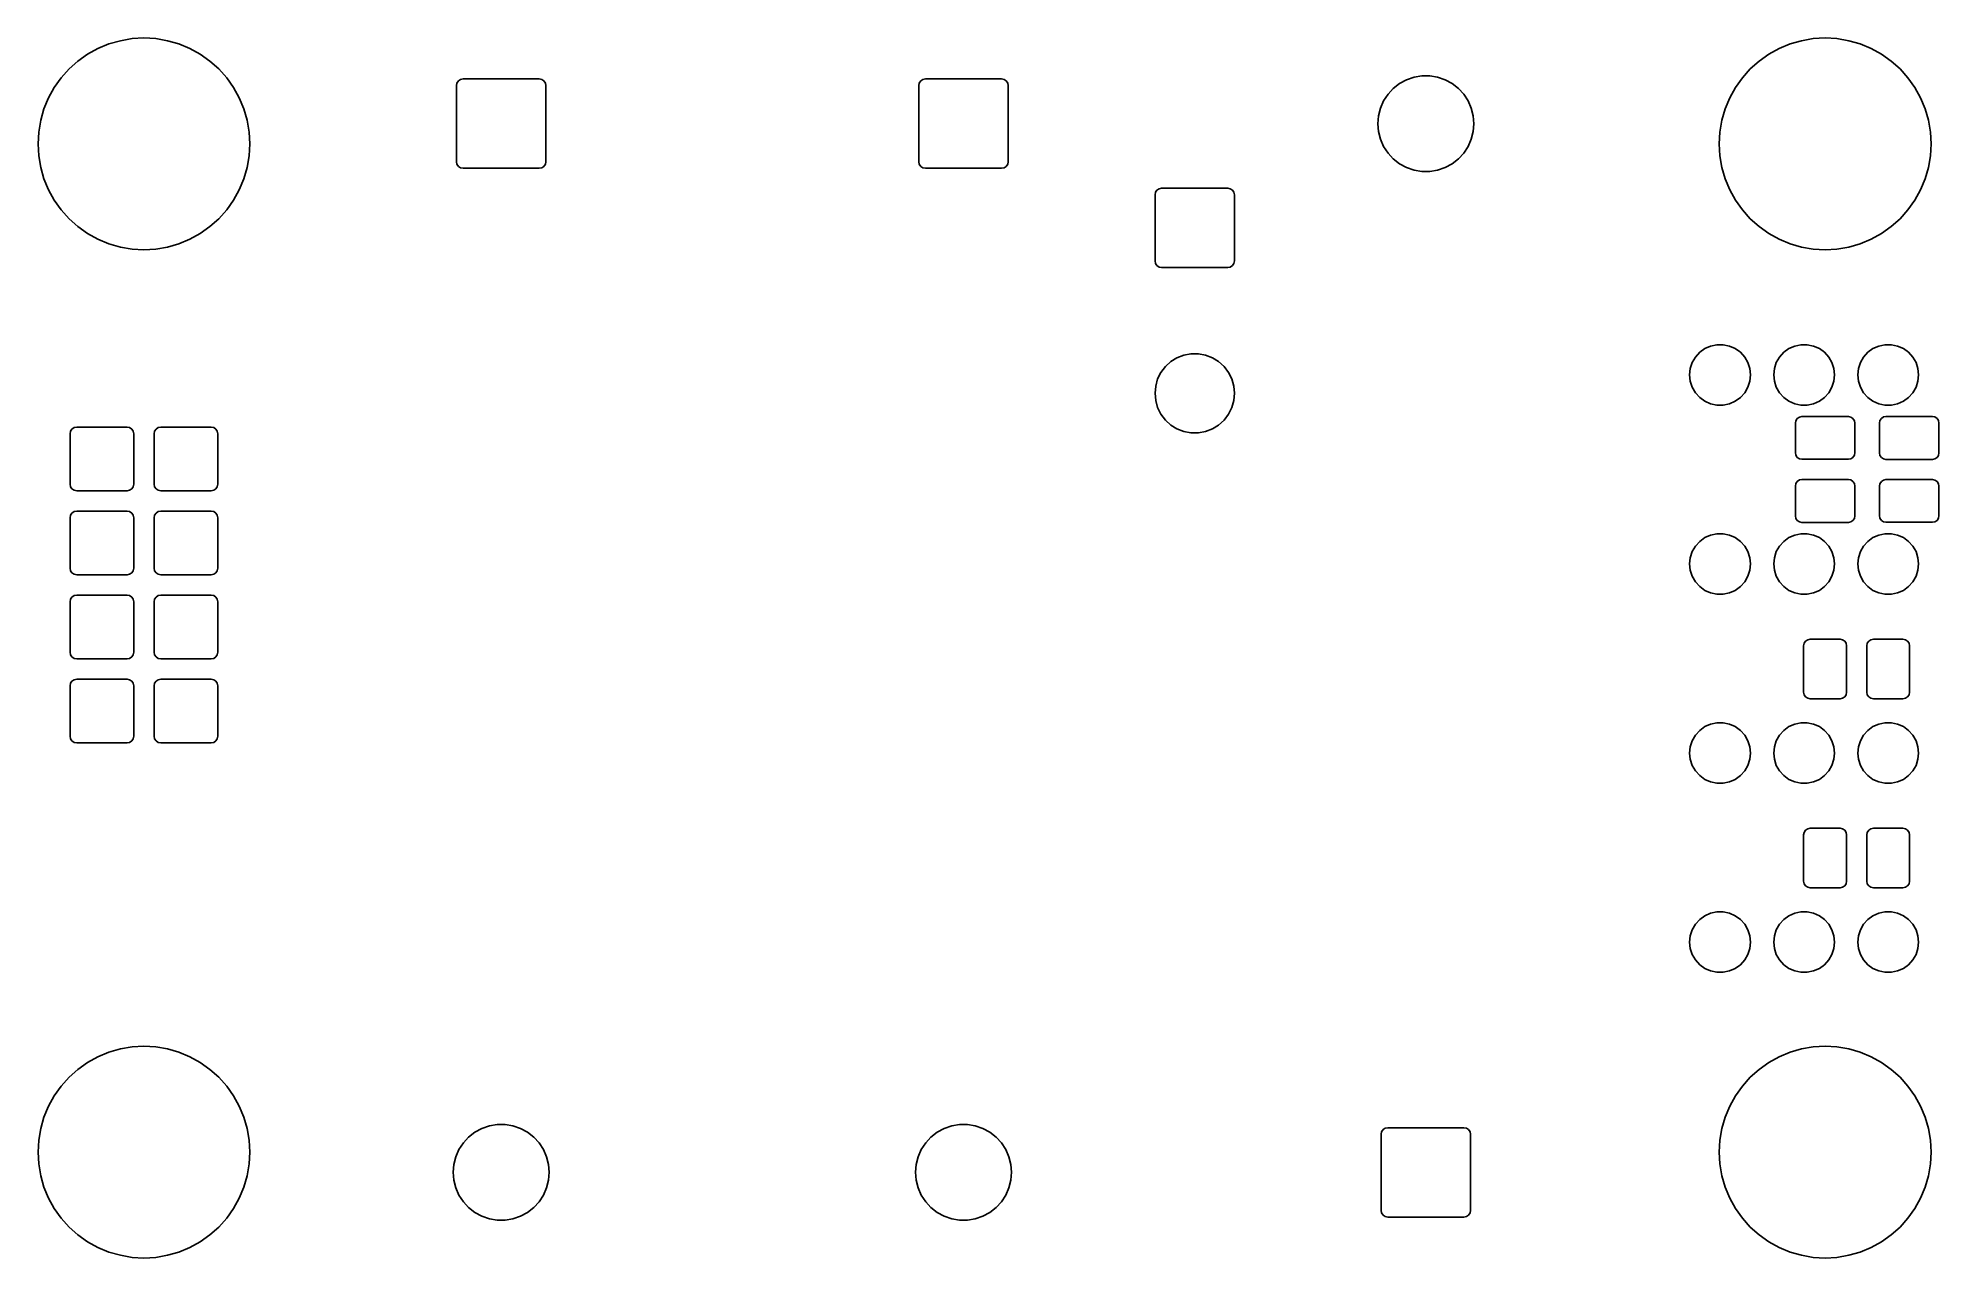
# Model space of a CAD drawing. Extents: x 0.07 to 2.34, y 0.07 to 1.53.
import ezdxf

# ---------------------------------------------------------------- set-up
doc = ezdxf.new("R2010")
doc.units = 0
doc.header["$MEASUREMENT"] = 0
doc.layers.add('BLACK', color=7, linetype='CONTINUOUS')

msp = doc.modelspace()

# ---------------------------------------------------------------- linework, layer by layer
at = {"layer": 'BLACK', "linetype": 'CONTINUOUS'}
for p, q in [((0.1453, 1.5135), (0.1584, 1.5189)), ((0.1584, 1.5189), (0.172, 1.5228)), ((0.172, 1.5228), (0.1859, 1.5252)), ((0.1859, 1.5252), (0.2, 1.526)), ((0.2, 1.526), (0.2141, 1.5252)), ((0.2141, 1.5252), (0.228, 1.5228)), ((0.228, 1.5228), (0.2416, 1.5189)), ((0.2416, 1.5189), (0.2547, 1.5135)), ((2.1453, 1.5135), (2.1584, 1.5189)), ((2.1584, 1.5189), (2.172, 1.5228)), ((2.172, 1.5228), (2.1859, 1.5252)), ((2.1859, 1.5252), (2.2, 1.526)), ((2.2, 1.526), (2.2141, 1.5252)), ((2.2141, 1.5252), (2.228, 1.5228)), ((2.228, 1.5228), (2.2416, 1.5189)), ((2.2416, 1.5189), (2.2547, 1.5135)), ((0.1109, 1.4891), (0.1215, 1.4985)), ((0.1215, 1.4985), (0.133, 1.5067)), ((0.133, 1.5067), (0.1453, 1.5135)), ((0.2547, 1.5135), (0.267, 1.5067)), ((0.267, 1.5067), (0.2785, 1.4985)), ((0.2785, 1.4985), (0.2891, 1.4891)), ((2.1109, 1.4891), (2.1215, 1.4985)), ((2.1215, 1.4985), (2.133, 1.5067)), ((2.133, 1.5067), (2.1453, 1.5135)), ((2.2547, 1.5135), (2.267, 1.5067)), ((2.267, 1.5067), (2.2785, 1.4985)), ((2.2785, 1.4985), (2.2891, 1.4891)), ((0.0933, 1.467), (0.1015, 1.4785)), ((0.1015, 1.4785), (0.1109, 1.4891)), ((0.2891, 1.4891), (0.2985, 1.4785)), ((0.2985, 1.4785), (0.3067, 1.467)), ((0.5719, 1.4693), (0.5724, 1.4723)), ((0.5724, 1.4723), (0.5742, 1.4749)), ((0.5742, 1.4749), (0.5767, 1.4766)), ((0.5767, 1.4766), (0.5797, 1.4772)), ((0.5797, 1.4772), (0.6703, 1.4772)), ((0.6703, 1.4772), (0.6733, 1.4766)), ((0.6733, 1.4766), (0.6758, 1.4749)), ((0.6758, 1.4749), (0.6776, 1.4723)), ((0.6776, 1.4723), (0.6781, 1.4693)), ((1.1219, 1.4693), (1.1224, 1.4723)), ((1.1224, 1.4723), (1.1242, 1.4749)), ((1.1242, 1.4749), (1.1267, 1.4766)), ((1.1267, 1.4766), (1.1297, 1.4772)), ((1.1297, 1.4772), (1.2203, 1.4772)), ((1.2203, 1.4772), (1.2233, 1.4766)), ((1.2233, 1.4766), (1.2258, 1.4749)), ((1.2258, 1.4749), (1.2276, 1.4723)), ((1.2276, 1.4723), (1.2281, 1.4693)), ((1.6863, 1.466), (1.6938, 1.4718)), ((1.6938, 1.4718), (1.7021, 1.4763)), ((1.7021, 1.4763), (1.711, 1.4794)), ((1.711, 1.4794), (1.7203, 1.4809)), ((1.7203, 1.4809), (1.7297, 1.4809)), ((1.7297, 1.4809), (1.739, 1.4794)), ((1.739, 1.4794), (1.7479, 1.4763)), ((1.7479, 1.4763), (1.7562, 1.4718)), ((1.7562, 1.4718), (1.7637, 1.466)), ((2.0933, 1.467), (2.1015, 1.4785)), ((2.1015, 1.4785), (2.1109, 1.4891)), ((2.2891, 1.4891), (2.2985, 1.4785)), ((2.2985, 1.4785), (2.3067, 1.467)), ((0.0811, 1.4416), (0.0865, 1.4547)), ((0.0865, 1.4547), (0.0933, 1.467)), ((0.3067, 1.467), (0.3135, 1.4547)), ((0.3135, 1.4547), (0.3189, 1.4416)), ((0.5719, 1.3787), (0.5719, 1.4693)), ((0.6781, 1.4693), (0.6781, 1.3787)), ((1.1219, 1.3787), (1.1219, 1.4693)), ((1.2281, 1.4693), (1.2281, 1.3787)), ((1.671, 1.4426), (1.6748, 1.4512)), ((1.6748, 1.4512), (1.68, 1.4591)), ((1.68, 1.4591), (1.6863, 1.466)), ((1.7637, 1.466), (1.77, 1.4591)), ((1.77, 1.4591), (1.7752, 1.4512)), ((1.7752, 1.4512), (1.779, 1.4426)), ((2.0811, 1.4416), (2.0865, 1.4547)), ((2.0865, 1.4547), (2.0933, 1.467)), ((2.3067, 1.467), (2.3135, 1.4547)), ((2.3135, 1.4547), (2.3189, 1.4416)), ((0.0748, 1.4141), (0.0772, 1.428)), ((0.0772, 1.428), (0.0811, 1.4416)), ((0.3189, 1.4416), (0.3228, 1.428)), ((0.3228, 1.428), (0.3252, 1.4141)), ((1.6679, 1.424), (1.6687, 1.4334)), ((1.6687, 1.4334), (1.671, 1.4426)), ((1.779, 1.4426), (1.7813, 1.4334)), ((1.7813, 1.4334), (1.7821, 1.424)), ((2.0748, 1.4141), (2.0772, 1.428)), ((2.0772, 1.428), (2.0811, 1.4416)), ((2.3189, 1.4416), (2.3228, 1.428)), ((2.3228, 1.428), (2.3252, 1.4141)), ((0.074, 1.4), (0.0748, 1.4141)), ((0.3252, 1.4141), (0.326, 1.4)), ((1.6687, 1.4146), (1.6679, 1.424)), ((1.671, 1.4055), (1.6687, 1.4146)), ((1.6748, 1.3968), (1.671, 1.4055)), ((1.779, 1.4055), (1.7752, 1.3968)), ((1.7813, 1.4146), (1.779, 1.4055)), ((1.7821, 1.424), (1.7813, 1.4146)), ((2.074, 1.4), (2.0748, 1.4141)), ((2.3252, 1.4141), (2.326, 1.4)), ((0.0748, 1.3859), (0.074, 1.4)), ((0.0772, 1.372), (0.0748, 1.3859)), ((0.3252, 1.3859), (0.3228, 1.372)), ((0.326, 1.4), (0.3252, 1.3859)), ((1.68, 1.389), (1.6748, 1.3968)), ((1.6863, 1.382), (1.68, 1.389)), ((1.6938, 1.3762), (1.6863, 1.382)), ((1.7637, 1.382), (1.7562, 1.3762)), ((1.77, 1.389), (1.7637, 1.382)), ((1.7752, 1.3968), (1.77, 1.389)), ((2.0748, 1.3859), (2.074, 1.4)), ((2.0772, 1.372), (2.0748, 1.3859)), ((2.3252, 1.3859), (2.3228, 1.372)), ((2.326, 1.4), (2.3252, 1.3859)), ((0.0811, 1.3584), (0.0772, 1.372)), ((0.0865, 1.3453), (0.0811, 1.3584)), ((0.3189, 1.3584), (0.3135, 1.3453)), ((0.3228, 1.372), (0.3189, 1.3584)), ((0.5724, 1.3757), (0.5719, 1.3787)), ((0.5742, 1.3732), (0.5724, 1.3757)), ((0.5767, 1.3715), (0.5742, 1.3732)), ((0.5797, 1.3709), (0.5767, 1.3715)), ((0.6703, 1.3709), (0.5797, 1.3709)), ((0.6733, 1.3715), (0.6703, 1.3709)), ((0.6758, 1.3732), (0.6733, 1.3715)), ((0.6776, 1.3757), (0.6758, 1.3732)), ((0.6781, 1.3787), (0.6776, 1.3757)), ((1.1224, 1.3757), (1.1219, 1.3787)), ((1.1242, 1.3732), (1.1224, 1.3757)), ((1.1267, 1.3715), (1.1242, 1.3732)), ((1.1297, 1.3709), (1.1267, 1.3715)), ((1.2203, 1.3709), (1.1297, 1.3709)), ((1.2233, 1.3715), (1.2203, 1.3709)), ((1.2258, 1.3732), (1.2233, 1.3715)), ((1.2276, 1.3757), (1.2258, 1.3732)), ((1.2281, 1.3787), (1.2276, 1.3757)), ((1.7021, 1.3717), (1.6938, 1.3762)), ((1.711, 1.3687), (1.7021, 1.3717)), ((1.7203, 1.3671), (1.711, 1.3687)), ((1.7297, 1.3671), (1.7203, 1.3671)), ((1.739, 1.3687), (1.7297, 1.3671)), ((1.7479, 1.3717), (1.739, 1.3687)), ((1.7562, 1.3762), (1.7479, 1.3717)), ((2.0811, 1.3584), (2.0772, 1.372)), ((2.0865, 1.3453), (2.0811, 1.3584)), ((2.3189, 1.3584), (2.3135, 1.3453)), ((2.3228, 1.372), (2.3189, 1.3584)), ((0.0933, 1.333), (0.0865, 1.3453)), ((0.3135, 1.3453), (0.3067, 1.333)), ((1.4028, 1.3394), (1.4034, 1.3424)), ((1.4028, 1.2606), (1.4028, 1.3394)), ((1.4034, 1.3424), (1.4051, 1.3449)), ((1.4051, 1.3449), (1.4076, 1.3466)), ((1.4076, 1.3466), (1.4106, 1.3472)), ((1.4106, 1.3472), (1.4894, 1.3472)), ((1.4894, 1.3472), (1.4924, 1.3466)), ((1.4924, 1.3466), (1.4949, 1.3449)), ((1.4949, 1.3449), (1.4966, 1.3424)), ((1.4966, 1.3424), (1.4972, 1.3394)), ((1.4972, 1.3394), (1.4972, 1.2606)), ((2.0933, 1.333), (2.0865, 1.3453)), ((2.3135, 1.3453), (2.3067, 1.333)), ((0.1015, 1.3215), (0.0933, 1.333)), ((0.1109, 1.3109), (0.1015, 1.3215)), ((0.2985, 1.3215), (0.2891, 1.3109)), ((0.3067, 1.333), (0.2985, 1.3215)), ((2.1015, 1.3215), (2.0933, 1.333)), ((2.1109, 1.3109), (2.1015, 1.3215)), ((2.2985, 1.3215), (2.2891, 1.3109)), ((2.3067, 1.333), (2.2985, 1.3215)), ((0.1215, 1.3015), (0.1109, 1.3109)), ((0.133, 1.2933), (0.1215, 1.3015)), ((0.1453, 1.2865), (0.133, 1.2933)), ((0.267, 1.2933), (0.2547, 1.2865)), ((0.2785, 1.3015), (0.267, 1.2933)), ((0.2891, 1.3109), (0.2785, 1.3015)), ((2.1215, 1.3015), (2.1109, 1.3109)), ((2.133, 1.2933), (2.1215, 1.3015)), ((2.1453, 1.2865), (2.133, 1.2933)), ((2.267, 1.2933), (2.2547, 1.2865)), ((2.2785, 1.3015), (2.267, 1.2933)), ((2.2891, 1.3109), (2.2785, 1.3015)), ((0.1584, 1.2811), (0.1453, 1.2865)), ((0.172, 1.2772), (0.1584, 1.2811)), ((0.1859, 1.2748), (0.172, 1.2772)), ((0.2, 1.274), (0.1859, 1.2748)), ((0.2141, 1.2748), (0.2, 1.274)), ((0.228, 1.2772), (0.2141, 1.2748)), ((0.2416, 1.2811), (0.228, 1.2772)), ((0.2547, 1.2865), (0.2416, 1.2811)), ((2.1584, 1.2811), (2.1453, 1.2865)), ((2.172, 1.2772), (2.1584, 1.2811)), ((2.1859, 1.2748), (2.172, 1.2772)), ((2.2, 1.274), (2.1859, 1.2748)), ((2.2141, 1.2748), (2.2, 1.274)), ((2.228, 1.2772), (2.2141, 1.2748)), ((2.2416, 1.2811), (2.228, 1.2772)), ((2.2547, 1.2865), (2.2416, 1.2811)), ((1.4034, 1.2576), (1.4028, 1.2606)), ((1.4051, 1.2551), (1.4034, 1.2576)), ((1.4076, 1.2534), (1.4051, 1.2551)), ((1.4106, 1.2528), (1.4076, 1.2534)), ((1.4894, 1.2528), (1.4106, 1.2528)), ((1.4924, 1.2534), (1.4894, 1.2528)), ((1.4949, 1.2551), (1.4924, 1.2534)), ((1.4966, 1.2576), (1.4949, 1.2551)), ((1.4972, 1.2606), (1.4966, 1.2576)), ((2.0508, 1.1519), (2.0569, 1.1564)), ((2.0569, 1.1564), (2.0638, 1.1594)), ((2.0638, 1.1594), (2.0712, 1.161)), ((2.0712, 1.161), (2.0788, 1.161)), ((2.0788, 1.161), (2.0862, 1.1594)), ((2.0862, 1.1594), (2.0931, 1.1564)), ((2.0931, 1.1564), (2.0992, 1.1519)), ((2.1508, 1.1519), (2.1569, 1.1564)), ((2.1569, 1.1564), (2.1638, 1.1594)), ((2.1638, 1.1594), (2.1712, 1.161)), ((2.1712, 1.161), (2.1788, 1.161)), ((2.1788, 1.161), (2.1862, 1.1594)), ((2.1862, 1.1594), (2.1931, 1.1564)), ((2.1931, 1.1564), (2.1992, 1.1519)), ((2.2508, 1.1519), (2.2569, 1.1564)), ((2.2569, 1.1564), (2.2638, 1.1594)), ((2.2638, 1.1594), (2.2712, 1.161)), ((2.2712, 1.161), (2.2788, 1.161)), ((2.2788, 1.161), (2.2862, 1.1594)), ((2.2862, 1.1594), (2.2931, 1.1564)), ((2.2931, 1.1564), (2.2992, 1.1519)), ((1.4098, 1.128), (1.4151, 1.135)), ((1.4151, 1.135), (1.4215, 1.1409)), ((1.4215, 1.1409), (1.4289, 1.1454)), ((1.4289, 1.1454), (1.4371, 1.1486)), ((1.4371, 1.1486), (1.4456, 1.1502)), ((1.4456, 1.1502), (1.4544, 1.1502)), ((1.4544, 1.1502), (1.4629, 1.1486)), ((1.4629, 1.1486), (1.4711, 1.1454)), ((1.4711, 1.1454), (1.4785, 1.1409)), ((1.4785, 1.1409), (1.4849, 1.135)), ((1.4849, 1.135), (1.4902, 1.128)), ((2.0388, 1.125), (2.0396, 1.1325)), ((2.0396, 1.1325), (2.0419, 1.1397)), ((2.0419, 1.1397), (2.0457, 1.1463)), ((2.0457, 1.1463), (2.0508, 1.1519)), ((2.0992, 1.1519), (2.1043, 1.1463)), ((2.1043, 1.1463), (2.1081, 1.1397)), ((2.1081, 1.1397), (2.1104, 1.1325)), ((2.1104, 1.1325), (2.1112, 1.125)), ((2.1388, 1.125), (2.1396, 1.1325)), ((2.1396, 1.1325), (2.1419, 1.1397)), ((2.1419, 1.1397), (2.1457, 1.1463)), ((2.1457, 1.1463), (2.1508, 1.1519)), ((2.1992, 1.1519), (2.2043, 1.1463)), ((2.2043, 1.1463), (2.2081, 1.1397)), ((2.2081, 1.1397), (2.2104, 1.1325)), ((2.2104, 1.1325), (2.2112, 1.125)), ((2.2388, 1.125), (2.2396, 1.1325)), ((2.2396, 1.1325), (2.2419, 1.1397)), ((2.2419, 1.1397), (2.2457, 1.1463)), ((2.2457, 1.1463), (2.2508, 1.1519)), ((2.2992, 1.1519), (2.3043, 1.1463)), ((2.3043, 1.1463), (2.3081, 1.1397)), ((2.3081, 1.1397), (2.3104, 1.1325)), ((2.3104, 1.1325), (2.3112, 1.125)), ((1.4028, 1.1031), (1.4036, 1.1118)), ((1.4036, 1.1118), (1.4059, 1.1202)), ((1.4059, 1.1202), (1.4098, 1.128)), ((1.4902, 1.128), (1.4941, 1.1202)), ((1.4941, 1.1202), (1.4964, 1.1118)), ((1.4964, 1.1118), (1.4972, 1.1031)), ((2.0396, 1.1175), (2.0388, 1.125)), ((2.0419, 1.1103), (2.0396, 1.1175)), ((2.0457, 1.1037), (2.0419, 1.1103)), ((2.1081, 1.1103), (2.1043, 1.1037)), ((2.1104, 1.1175), (2.1081, 1.1103)), ((2.1112, 1.125), (2.1104, 1.1175)), ((2.1396, 1.1175), (2.1388, 1.125)), ((2.1419, 1.1103), (2.1396, 1.1175)), ((2.1457, 1.1037), (2.1419, 1.1103)), ((2.2081, 1.1103), (2.2043, 1.1037)), ((2.2104, 1.1175), (2.2081, 1.1103)), ((2.2112, 1.125), (2.2104, 1.1175)), ((2.2396, 1.1175), (2.2388, 1.125)), ((2.2419, 1.1103), (2.2396, 1.1175)), ((2.2457, 1.1037), (2.2419, 1.1103)), ((2.3081, 1.1103), (2.3043, 1.1037)), ((2.3104, 1.1175), (2.3081, 1.1103)), ((2.3112, 1.125), (2.3104, 1.1175)), ((1.4036, 1.0945), (1.4028, 1.1031)), ((1.4059, 1.0861), (1.4036, 1.0945)), ((1.4098, 1.0783), (1.4059, 1.0861)), ((1.4941, 1.0861), (1.4902, 1.0783)), ((1.4964, 1.0945), (1.4941, 1.0861)), ((1.4972, 1.1031), (1.4964, 1.0945)), ((2.0508, 1.0981), (2.0457, 1.1037)), ((2.0569, 1.0936), (2.0508, 1.0981)), ((2.0638, 1.0906), (2.0569, 1.0936)), ((2.0712, 1.089), (2.0638, 1.0906)), ((2.0788, 1.089), (2.0712, 1.089)), ((2.0862, 1.0906), (2.0788, 1.089)), ((2.0931, 1.0936), (2.0862, 1.0906)), ((2.0992, 1.0981), (2.0931, 1.0936)), ((2.1043, 1.1037), (2.0992, 1.0981)), ((2.1508, 1.0981), (2.1457, 1.1037)), ((2.1569, 1.0936), (2.1508, 1.0981)), ((2.1638, 1.0906), (2.1569, 1.0936)), ((2.1712, 1.089), (2.1638, 1.0906)), ((2.1788, 1.089), (2.1712, 1.089)), ((2.1862, 1.0906), (2.1788, 1.089)), ((2.1931, 1.0936), (2.1862, 1.0906)), ((2.1992, 1.0981), (2.1931, 1.0936)), ((2.2043, 1.1037), (2.1992, 1.0981)), ((2.2508, 1.0981), (2.2457, 1.1037)), ((2.2569, 1.0936), (2.2508, 1.0981)), ((2.2638, 1.0906), (2.2569, 1.0936)), ((2.2712, 1.089), (2.2638, 1.0906)), ((2.2788, 1.089), (2.2712, 1.089)), ((2.2862, 1.0906), (2.2788, 1.089)), ((2.2931, 1.0936), (2.2862, 1.0906)), ((2.2992, 1.0981), (2.2931, 1.0936)), ((2.3043, 1.1037), (2.2992, 1.0981)), ((0.117, 1.0623), (0.12, 1.0629)), ((0.12, 1.0629), (0.18, 1.0629)), ((0.18, 1.0629), (0.183, 1.0623)), ((0.217, 1.0623), (0.22, 1.0629)), ((0.22, 1.0629), (0.28, 1.0629)), ((0.28, 1.0629), (0.283, 1.0623)), ((1.4151, 1.0713), (1.4098, 1.0783)), ((1.4215, 1.0654), (1.4151, 1.0713)), ((1.4289, 1.0609), (1.4215, 1.0654)), ((1.4785, 1.0654), (1.4711, 1.0609)), ((1.4849, 1.0713), (1.4785, 1.0654)), ((1.4902, 1.0783), (1.4849, 1.0713)), ((2.1646, 1.0675), (2.1652, 1.0705)), ((2.1646, 1.0325), (2.1646, 1.0675)), ((2.1652, 1.0705), (2.1669, 1.0731)), ((2.1669, 1.0731), (2.1694, 1.0748)), ((2.1694, 1.0748), (2.1724, 1.0754)), ((2.1724, 1.0754), (2.2276, 1.0754)), ((2.2276, 1.0754), (2.2306, 1.0748)), ((2.2306, 1.0748), (2.2331, 1.0731)), ((2.2331, 1.0731), (2.2348, 1.0705)), ((2.2348, 1.0705), (2.2354, 1.0675)), ((2.2354, 1.0675), (2.2354, 1.0325)), ((2.2646, 1.0677), (2.2652, 1.0707)), ((2.2646, 1.0323), (2.2646, 1.0677)), ((2.2652, 1.0707), (2.2669, 1.0733)), ((2.2669, 1.0733), (2.2694, 1.075)), ((2.2694, 1.075), (2.2724, 1.0756)), ((2.2724, 1.0756), (2.3276, 1.0756)), ((2.3276, 1.0756), (2.3306, 1.075)), ((2.3306, 1.075), (2.3331, 1.0733)), ((2.3331, 1.0733), (2.3348, 1.0707)), ((2.3348, 1.0707), (2.3354, 1.0677)), ((2.3354, 1.0677), (2.3354, 1.0323)), ((0.1121, 1.055), (0.1127, 1.058)), ((0.1121, 0.995), (0.1121, 1.055)), ((0.1127, 1.058), (0.1144, 1.0606)), ((0.1144, 1.0606), (0.117, 1.0623)), ((0.183, 1.0623), (0.1856, 1.0606)), ((0.1856, 1.0606), (0.1873, 1.058)), ((0.1873, 1.058), (0.1879, 1.055)), ((0.1879, 1.055), (0.1879, 0.995)), ((0.2121, 1.055), (0.2127, 1.058)), ((0.2121, 0.995), (0.2121, 1.055)), ((0.2127, 1.058), (0.2144, 1.0606)), ((0.2144, 1.0606), (0.217, 1.0623)), ((0.283, 1.0623), (0.2856, 1.0606)), ((0.2856, 1.0606), (0.2873, 1.058)), ((0.2873, 1.058), (0.2879, 1.055)), ((0.2879, 1.055), (0.2879, 0.995)), ((1.4371, 1.0577), (1.4289, 1.0609)), ((1.4456, 1.0561), (1.4371, 1.0577)), ((1.4544, 1.0561), (1.4456, 1.0561)), ((1.4629, 1.0577), (1.4544, 1.0561)), ((1.4711, 1.0609), (1.4629, 1.0577)), ((2.1652, 1.0295), (2.1646, 1.0325)), ((2.1669, 1.0269), (2.1652, 1.0295)), ((2.1694, 1.0252), (2.1669, 1.0269)), ((2.1724, 1.0246), (2.1694, 1.0252)), ((2.2276, 1.0246), (2.1724, 1.0246)), ((2.2306, 1.0252), (2.2276, 1.0246)), ((2.2331, 1.0269), (2.2306, 1.0252)), ((2.2348, 1.0295), (2.2331, 1.0269)), ((2.2354, 1.0325), (2.2348, 1.0295)), ((2.2652, 1.0293), (2.2646, 1.0323)), ((2.2669, 1.0267), (2.2652, 1.0293)), ((2.2694, 1.025), (2.2669, 1.0267)), ((2.2724, 1.0244), (2.2694, 1.025)), ((2.3276, 1.0244), (2.2724, 1.0244)), ((2.3306, 1.025), (2.3276, 1.0244)), ((2.3331, 1.0267), (2.3306, 1.025)), ((2.3348, 1.0293), (2.3331, 1.0267)), ((2.3354, 1.0323), (2.3348, 1.0293)), ((2.1646, 0.9927), (2.1652, 0.9957)), ((2.1652, 0.9957), (2.1669, 0.9983)), ((2.1669, 0.9983), (2.1694, 1)), ((2.1694, 1), (2.1724, 1.0006)), ((2.1724, 1.0006), (2.2276, 1.0006)), ((2.2276, 1.0006), (2.2306, 1)), ((2.2306, 1), (2.2331, 0.9983)), ((2.2331, 0.9983), (2.2348, 0.9957)), ((2.2348, 0.9957), (2.2354, 0.9927)), ((2.2646, 0.9925), (2.2652, 0.9955)), ((2.2652, 0.9955), (2.2669, 0.9981)), ((2.2669, 0.9981), (2.2694, 0.9998)), ((2.2694, 0.9998), (2.2724, 1.0004)), ((2.2724, 1.0004), (2.3276, 1.0004)), ((2.3276, 1.0004), (2.3306, 0.9998)), ((2.3306, 0.9998), (2.3331, 0.9981)), ((2.3331, 0.9981), (2.3348, 0.9955)), ((2.3348, 0.9955), (2.3354, 0.9925)), ((0.1127, 0.992), (0.1121, 0.995)), ((0.1144, 0.9894), (0.1127, 0.992)), ((0.117, 0.9877), (0.1144, 0.9894)), ((0.12, 0.9871), (0.117, 0.9877)), ((0.18, 0.9871), (0.12, 0.9871)), ((0.183, 0.9877), (0.18, 0.9871)), ((0.1856, 0.9894), (0.183, 0.9877)), ((0.1873, 0.992), (0.1856, 0.9894)), ((0.1879, 0.995), (0.1873, 0.992)), ((0.2127, 0.992), (0.2121, 0.995)), ((0.2144, 0.9894), (0.2127, 0.992)), ((0.217, 0.9877), (0.2144, 0.9894)), ((0.22, 0.9871), (0.217, 0.9877)), ((0.28, 0.9871), (0.22, 0.9871)), ((0.283, 0.9877), (0.28, 0.9871)), ((0.2856, 0.9894), (0.283, 0.9877)), ((0.2873, 0.992), (0.2856, 0.9894)), ((0.2879, 0.995), (0.2873, 0.992)), ((2.1646, 0.9573), (2.1646, 0.9927)), ((2.2354, 0.9927), (2.2354, 0.9573)), ((2.2646, 0.9575), (2.2646, 0.9925)), ((2.3354, 0.9925), (2.3354, 0.9575)), ((0.1121, 0.955), (0.1127, 0.958)), ((0.1121, 0.895), (0.1121, 0.955)), ((0.1127, 0.958), (0.1144, 0.9606)), ((0.1144, 0.9606), (0.117, 0.9623)), ((0.117, 0.9623), (0.12, 0.9629)), ((0.12, 0.9629), (0.18, 0.9629)), ((0.18, 0.9629), (0.183, 0.9623)), ((0.183, 0.9623), (0.1856, 0.9606)), ((0.1856, 0.9606), (0.1873, 0.958)), ((0.1873, 0.958), (0.1879, 0.955)), ((0.1879, 0.955), (0.1879, 0.895)), ((0.2121, 0.955), (0.2127, 0.958)), ((0.2121, 0.895), (0.2121, 0.955)), ((0.2127, 0.958), (0.2144, 0.9606)), ((0.2144, 0.9606), (0.217, 0.9623)), ((0.217, 0.9623), (0.22, 0.9629)), ((0.22, 0.9629), (0.28, 0.9629)), ((0.28, 0.9629), (0.283, 0.9623)), ((0.283, 0.9623), (0.2856, 0.9606)), ((0.2856, 0.9606), (0.2873, 0.958)), ((0.2873, 0.958), (0.2879, 0.955)), ((0.2879, 0.955), (0.2879, 0.895)), ((2.1652, 0.9543), (2.1646, 0.9573)), ((2.1669, 0.9517), (2.1652, 0.9543)), ((2.1694, 0.95), (2.1669, 0.9517)), ((2.1724, 0.9494), (2.1694, 0.95)), ((2.2306, 0.95), (2.2276, 0.9494)), ((2.2331, 0.9517), (2.2306, 0.95)), ((2.2348, 0.9543), (2.2331, 0.9517)), ((2.2354, 0.9573), (2.2348, 0.9543)), ((2.2652, 0.9545), (2.2646, 0.9575)), ((2.2669, 0.9519), (2.2652, 0.9545)), ((2.2694, 0.9502), (2.2669, 0.9519)), ((2.2724, 0.9496), (2.2694, 0.9502)), ((2.3306, 0.9502), (2.3276, 0.9496)), ((2.3331, 0.9519), (2.3306, 0.9502)), ((2.3348, 0.9545), (2.3331, 0.9519)), ((2.3354, 0.9575), (2.3348, 0.9545)), ((2.0508, 0.9269), (2.0569, 0.9314)), ((2.0569, 0.9314), (2.0638, 0.9344)), ((2.0638, 0.9344), (2.0712, 0.936)), ((2.0712, 0.936), (2.0788, 0.936)), ((2.0788, 0.936), (2.0862, 0.9344)), ((2.0862, 0.9344), (2.0931, 0.9314)), ((2.0931, 0.9314), (2.0992, 0.9269)), ((2.1508, 0.9269), (2.1569, 0.9314)), ((2.1569, 0.9314), (2.1638, 0.9344)), ((2.1638, 0.9344), (2.1712, 0.936)), ((2.1712, 0.936), (2.1788, 0.936)), ((2.2276, 0.9494), (2.1724, 0.9494)), ((2.1788, 0.936), (2.1862, 0.9344)), ((2.1862, 0.9344), (2.1931, 0.9314)), ((2.1931, 0.9314), (2.1992, 0.9269)), ((2.2508, 0.9269), (2.2569, 0.9314)), ((2.2569, 0.9314), (2.2638, 0.9344)), ((2.2638, 0.9344), (2.2712, 0.936)), ((2.2712, 0.936), (2.2788, 0.936)), ((2.3276, 0.9496), (2.2724, 0.9496)), ((2.2788, 0.936), (2.2862, 0.9344)), ((2.2862, 0.9344), (2.2931, 0.9314)), ((2.2931, 0.9314), (2.2992, 0.9269)), ((2.0388, 0.9), (2.0396, 0.9075)), ((2.0396, 0.9075), (2.0419, 0.9147)), ((2.0419, 0.9147), (2.0457, 0.9213)), ((2.0457, 0.9213), (2.0508, 0.9269)), ((2.0992, 0.9269), (2.1043, 0.9213)), ((2.1043, 0.9213), (2.1081, 0.9147)), ((2.1081, 0.9147), (2.1104, 0.9075)), ((2.1104, 0.9075), (2.1112, 0.9)), ((2.1388, 0.9), (2.1396, 0.9075)), ((2.1396, 0.9075), (2.1419, 0.9147)), ((2.1419, 0.9147), (2.1457, 0.9213)), ((2.1457, 0.9213), (2.1508, 0.9269)), ((2.1992, 0.9269), (2.2043, 0.9213)), ((2.2043, 0.9213), (2.2081, 0.9147)), ((2.2081, 0.9147), (2.2104, 0.9075)), ((2.2104, 0.9075), (2.2112, 0.9)), ((2.2388, 0.9), (2.2396, 0.9075)), ((2.2396, 0.9075), (2.2419, 0.9147)), ((2.2419, 0.9147), (2.2457, 0.9213)), ((2.2457, 0.9213), (2.2508, 0.9269)), ((2.2992, 0.9269), (2.3043, 0.9213)), ((2.3043, 0.9213), (2.3081, 0.9147)), ((2.3081, 0.9147), (2.3104, 0.9075)), ((2.3104, 0.9075), (2.3112, 0.9)), ((0.1127, 0.892), (0.1121, 0.895)), ((0.1144, 0.8894), (0.1127, 0.892)), ((0.117, 0.8877), (0.1144, 0.8894)), ((0.12, 0.8871), (0.117, 0.8877)), ((0.18, 0.8871), (0.12, 0.8871)), ((0.183, 0.8877), (0.18, 0.8871)), ((0.1856, 0.8894), (0.183, 0.8877)), ((0.1873, 0.892), (0.1856, 0.8894)), ((0.1879, 0.895), (0.1873, 0.892)), ((0.2127, 0.892), (0.2121, 0.895)), ((0.2144, 0.8894), (0.2127, 0.892)), ((0.217, 0.8877), (0.2144, 0.8894)), ((0.22, 0.8871), (0.217, 0.8877)), ((0.28, 0.8871), (0.22, 0.8871)), ((0.283, 0.8877), (0.28, 0.8871)), ((0.2856, 0.8894), (0.283, 0.8877)), ((0.2873, 0.892), (0.2856, 0.8894)), ((0.2879, 0.895), (0.2873, 0.892)), ((2.0396, 0.8925), (2.0388, 0.9)), ((2.0419, 0.8853), (2.0396, 0.8925)), ((2.0457, 0.8787), (2.0419, 0.8853)), ((2.1081, 0.8853), (2.1043, 0.8787)), ((2.1104, 0.8925), (2.1081, 0.8853)), ((2.1112, 0.9), (2.1104, 0.8925)), ((2.1396, 0.8925), (2.1388, 0.9)), ((2.1419, 0.8853), (2.1396, 0.8925)), ((2.1457, 0.8787), (2.1419, 0.8853)), ((2.2081, 0.8853), (2.2043, 0.8787)), ((2.2104, 0.8925), (2.2081, 0.8853)), ((2.2112, 0.9), (2.2104, 0.8925)), ((2.2396, 0.8925), (2.2388, 0.9)), ((2.2419, 0.8853), (2.2396, 0.8925)), ((2.2457, 0.8787), (2.2419, 0.8853)), ((2.3081, 0.8853), (2.3043, 0.8787)), ((2.3104, 0.8925), (2.3081, 0.8853)), ((2.3112, 0.9), (2.3104, 0.8925)), ((0.1127, 0.858), (0.1144, 0.8606)), ((0.1144, 0.8606), (0.117, 0.8623)), ((0.117, 0.8623), (0.12, 0.8629)), ((0.12, 0.8629), (0.18, 0.8629)), ((0.18, 0.8629), (0.183, 0.8623)), ((0.183, 0.8623), (0.1856, 0.8606)), ((0.1856, 0.8606), (0.1873, 0.858)), ((0.2127, 0.858), (0.2144, 0.8606)), ((0.2144, 0.8606), (0.217, 0.8623)), ((0.217, 0.8623), (0.22, 0.8629)), ((0.22, 0.8629), (0.28, 0.8629)), ((0.28, 0.8629), (0.283, 0.8623)), ((0.283, 0.8623), (0.2856, 0.8606)), ((0.2856, 0.8606), (0.2873, 0.858)), ((2.0508, 0.8731), (2.0457, 0.8787)), ((2.0569, 0.8686), (2.0508, 0.8731)), ((2.0638, 0.8656), (2.0569, 0.8686)), ((2.0712, 0.864), (2.0638, 0.8656)), ((2.0788, 0.864), (2.0712, 0.864)), ((2.0862, 0.8656), (2.0788, 0.864)), ((2.0931, 0.8686), (2.0862, 0.8656)), ((2.0992, 0.8731), (2.0931, 0.8686)), ((2.1043, 0.8787), (2.0992, 0.8731)), ((2.1508, 0.8731), (2.1457, 0.8787)), ((2.1569, 0.8686), (2.1508, 0.8731)), ((2.1638, 0.8656), (2.1569, 0.8686)), ((2.1712, 0.864), (2.1638, 0.8656)), ((2.1788, 0.864), (2.1712, 0.864)), ((2.1862, 0.8656), (2.1788, 0.864)), ((2.1931, 0.8686), (2.1862, 0.8656)), ((2.1992, 0.8731), (2.1931, 0.8686)), ((2.2043, 0.8787), (2.1992, 0.8731)), ((2.2508, 0.8731), (2.2457, 0.8787)), ((2.2569, 0.8686), (2.2508, 0.8731)), ((2.2638, 0.8656), (2.2569, 0.8686)), ((2.2712, 0.864), (2.2638, 0.8656)), ((2.2788, 0.864), (2.2712, 0.864)), ((2.2862, 0.8656), (2.2788, 0.864)), ((2.2931, 0.8686), (2.2862, 0.8656)), ((2.2992, 0.8731), (2.2931, 0.8686)), ((2.3043, 0.8787), (2.2992, 0.8731)), ((0.1121, 0.855), (0.1127, 0.858)), ((0.1121, 0.795), (0.1121, 0.855)), ((0.1873, 0.858), (0.1879, 0.855)), ((0.1879, 0.855), (0.1879, 0.795)), ((0.2121, 0.855), (0.2127, 0.858)), ((0.2121, 0.795), (0.2121, 0.855)), ((0.2873, 0.858), (0.2879, 0.855)), ((0.2879, 0.855), (0.2879, 0.795)), ((0.1127, 0.792), (0.1121, 0.795)), ((0.1144, 0.7894), (0.1127, 0.792)), ((0.1873, 0.792), (0.1856, 0.7894)), ((0.1879, 0.795), (0.1873, 0.792)), ((0.2127, 0.792), (0.2121, 0.795)), ((0.2144, 0.7894), (0.2127, 0.792)), ((0.2873, 0.792), (0.2856, 0.7894)), ((0.2879, 0.795), (0.2873, 0.792)), ((2.1744, 0.8026), (2.175, 0.8056)), ((2.1744, 0.7474), (2.1744, 0.8026)), ((2.175, 0.8056), (2.1767, 0.8081)), ((2.1767, 0.8081), (2.1793, 0.8098)), ((2.1793, 0.8098), (2.1823, 0.8104)), ((2.1823, 0.8104), (2.2177, 0.8104)), ((2.2177, 0.8104), (2.2207, 0.8098)), ((2.2207, 0.8098), (2.2233, 0.8081)), ((2.2233, 0.8081), (2.225, 0.8056)), ((2.225, 0.8056), (2.2256, 0.8026)), ((2.2256, 0.8026), (2.2256, 0.7474)), ((2.2496, 0.8026), (2.2502, 0.8056)), ((2.2496, 0.7474), (2.2496, 0.8026)), ((2.2502, 0.8056), (2.2519, 0.8081)), ((2.2519, 0.8081), (2.2545, 0.8098)), ((2.2545, 0.8098), (2.2575, 0.8104)), ((2.2575, 0.8104), (2.2925, 0.8104)), ((2.2925, 0.8104), (2.2955, 0.8098)), ((2.2955, 0.8098), (2.2981, 0.8081)), ((2.2981, 0.8081), (2.2998, 0.8056)), ((2.2998, 0.8056), (2.3004, 0.8026)), ((2.3004, 0.8026), (2.3004, 0.7474)), ((0.117, 0.7877), (0.1144, 0.7894)), ((0.12, 0.7871), (0.117, 0.7877)), ((0.18, 0.7871), (0.12, 0.7871)), ((0.183, 0.7877), (0.18, 0.7871)), ((0.1856, 0.7894), (0.183, 0.7877)), ((0.217, 0.7877), (0.2144, 0.7894)), ((0.22, 0.7871), (0.217, 0.7877)), ((0.28, 0.7871), (0.22, 0.7871)), ((0.283, 0.7877), (0.28, 0.7871)), ((0.2856, 0.7894), (0.283, 0.7877)), ((0.1121, 0.755), (0.1127, 0.758)), ((0.1121, 0.695), (0.1121, 0.755)), ((0.1127, 0.758), (0.1144, 0.7606)), ((0.1144, 0.7606), (0.117, 0.7623)), ((0.117, 0.7623), (0.12, 0.7629)), ((0.12, 0.7629), (0.18, 0.7629)), ((0.18, 0.7629), (0.183, 0.7623)), ((0.183, 0.7623), (0.1856, 0.7606)), ((0.1856, 0.7606), (0.1873, 0.758)), ((0.1873, 0.758), (0.1879, 0.755)), ((0.1879, 0.755), (0.1879, 0.695)), ((0.2121, 0.755), (0.2127, 0.758)), ((0.2121, 0.695), (0.2121, 0.755)), ((0.2127, 0.758), (0.2144, 0.7606)), ((0.2144, 0.7606), (0.217, 0.7623)), ((0.217, 0.7623), (0.22, 0.7629)), ((0.22, 0.7629), (0.28, 0.7629)), ((0.28, 0.7629), (0.283, 0.7623)), ((0.283, 0.7623), (0.2856, 0.7606)), ((0.2856, 0.7606), (0.2873, 0.758)), ((0.2873, 0.758), (0.2879, 0.755)), ((0.2879, 0.755), (0.2879, 0.695)), ((2.175, 0.7444), (2.1744, 0.7474)), ((2.2256, 0.7474), (2.225, 0.7444)), ((2.2502, 0.7444), (2.2496, 0.7474)), ((2.3004, 0.7474), (2.2998, 0.7444)), ((2.1767, 0.7419), (2.175, 0.7444)), ((2.1793, 0.7402), (2.1767, 0.7419)), ((2.1823, 0.7396), (2.1793, 0.7402)), ((2.2177, 0.7396), (2.1823, 0.7396)), ((2.2207, 0.7402), (2.2177, 0.7396)), ((2.2233, 0.7419), (2.2207, 0.7402)), ((2.225, 0.7444), (2.2233, 0.7419)), ((2.2519, 0.7419), (2.2502, 0.7444)), ((2.2545, 0.7402), (2.2519, 0.7419)), ((2.2575, 0.7396), (2.2545, 0.7402)), ((2.2925, 0.7396), (2.2575, 0.7396)), ((2.2955, 0.7402), (2.2925, 0.7396)), ((2.2981, 0.7419), (2.2955, 0.7402)), ((2.2998, 0.7444), (2.2981, 0.7419)), ((2.0457, 0.6963), (2.0508, 0.7019)), ((2.0508, 0.7019), (2.0569, 0.7064)), ((2.0569, 0.7064), (2.0638, 0.7094)), ((2.0638, 0.7094), (2.0712, 0.711)), ((2.0712, 0.711), (2.0788, 0.711)), ((2.0788, 0.711), (2.0862, 0.7094)), ((2.0862, 0.7094), (2.0931, 0.7064)), ((2.0931, 0.7064), (2.0992, 0.7019)), ((2.0992, 0.7019), (2.1043, 0.6963)), ((2.1457, 0.6963), (2.1508, 0.7019)), ((2.1508, 0.7019), (2.1569, 0.7064)), ((2.1569, 0.7064), (2.1638, 0.7094)), ((2.1638, 0.7094), (2.1712, 0.711)), ((2.1712, 0.711), (2.1788, 0.711)), ((2.1788, 0.711), (2.1862, 0.7094)), ((2.1862, 0.7094), (2.1931, 0.7064)), ((2.1931, 0.7064), (2.1992, 0.7019)), ((2.1992, 0.7019), (2.2043, 0.6963)), ((2.2457, 0.6963), (2.2508, 0.7019)), ((2.2508, 0.7019), (2.2569, 0.7064)), ((2.2569, 0.7064), (2.2638, 0.7094)), ((2.2638, 0.7094), (2.2712, 0.711)), ((2.2712, 0.711), (2.2788, 0.711)), ((2.2788, 0.711), (2.2862, 0.7094)), ((2.2862, 0.7094), (2.2931, 0.7064)), ((2.2931, 0.7064), (2.2992, 0.7019)), ((2.2992, 0.7019), (2.3043, 0.6963)), ((0.1127, 0.692), (0.1121, 0.695)), ((0.1144, 0.6894), (0.1127, 0.692)), ((0.117, 0.6877), (0.1144, 0.6894)), ((0.12, 0.6871), (0.117, 0.6877)), ((0.18, 0.6871), (0.12, 0.6871)), ((0.183, 0.6877), (0.18, 0.6871)), ((0.1856, 0.6894), (0.183, 0.6877)), ((0.1873, 0.692), (0.1856, 0.6894)), ((0.1879, 0.695), (0.1873, 0.692)), ((0.2127, 0.692), (0.2121, 0.695)), ((0.2144, 0.6894), (0.2127, 0.692)), ((0.217, 0.6877), (0.2144, 0.6894)), ((0.22, 0.6871), (0.217, 0.6877)), ((0.28, 0.6871), (0.22, 0.6871)), ((0.283, 0.6877), (0.28, 0.6871)), ((0.2856, 0.6894), (0.283, 0.6877)), ((0.2873, 0.692), (0.2856, 0.6894)), ((0.2879, 0.695), (0.2873, 0.692)), ((2.0388, 0.675), (2.0396, 0.6825)), ((2.0396, 0.6825), (2.0419, 0.6897)), ((2.0419, 0.6897), (2.0457, 0.6963)), ((2.1043, 0.6963), (2.1081, 0.6897)), ((2.1081, 0.6897), (2.1104, 0.6825)), ((2.1104, 0.6825), (2.1112, 0.675)), ((2.1388, 0.675), (2.1396, 0.6825)), ((2.1396, 0.6825), (2.1419, 0.6897)), ((2.1419, 0.6897), (2.1457, 0.6963)), ((2.2043, 0.6963), (2.2081, 0.6897)), ((2.2081, 0.6897), (2.2104, 0.6825)), ((2.2104, 0.6825), (2.2112, 0.675)), ((2.2388, 0.675), (2.2396, 0.6825)), ((2.2396, 0.6825), (2.2419, 0.6897)), ((2.2419, 0.6897), (2.2457, 0.6963)), ((2.3043, 0.6963), (2.3081, 0.6897)), ((2.3081, 0.6897), (2.3104, 0.6825)), ((2.3104, 0.6825), (2.3112, 0.675)), ((2.0396, 0.6675), (2.0388, 0.675)), ((2.0419, 0.6603), (2.0396, 0.6675)), ((2.0457, 0.6537), (2.0419, 0.6603)), ((2.1081, 0.6603), (2.1043, 0.6537)), ((2.1104, 0.6675), (2.1081, 0.6603)), ((2.1112, 0.675), (2.1104, 0.6675)), ((2.1396, 0.6675), (2.1388, 0.675)), ((2.1419, 0.6603), (2.1396, 0.6675)), ((2.1457, 0.6537), (2.1419, 0.6603)), ((2.2081, 0.6603), (2.2043, 0.6537)), ((2.2104, 0.6675), (2.2081, 0.6603)), ((2.2112, 0.675), (2.2104, 0.6675)), ((2.2396, 0.6675), (2.2388, 0.675)), ((2.2419, 0.6603), (2.2396, 0.6675)), ((2.2457, 0.6537), (2.2419, 0.6603)), ((2.3081, 0.6603), (2.3043, 0.6537)), ((2.3104, 0.6675), (2.3081, 0.6603)), ((2.3112, 0.675), (2.3104, 0.6675)), ((2.0508, 0.6481), (2.0457, 0.6537)), ((2.0569, 0.6436), (2.0508, 0.6481)), ((2.0638, 0.6406), (2.0569, 0.6436)), ((2.0712, 0.639), (2.0638, 0.6406)), ((2.0788, 0.639), (2.0712, 0.639)), ((2.0862, 0.6406), (2.0788, 0.639)), ((2.0931, 0.6436), (2.0862, 0.6406)), ((2.0992, 0.6481), (2.0931, 0.6436)), ((2.1043, 0.6537), (2.0992, 0.6481)), ((2.1508, 0.6481), (2.1457, 0.6537)), ((2.1569, 0.6436), (2.1508, 0.6481)), ((2.1638, 0.6406), (2.1569, 0.6436)), ((2.1712, 0.639), (2.1638, 0.6406)), ((2.1788, 0.639), (2.1712, 0.639)), ((2.1862, 0.6406), (2.1788, 0.639)), ((2.1931, 0.6436), (2.1862, 0.6406)), ((2.1992, 0.6481), (2.1931, 0.6436)), ((2.2043, 0.6537), (2.1992, 0.6481)), ((2.2508, 0.6481), (2.2457, 0.6537)), ((2.2569, 0.6436), (2.2508, 0.6481)), ((2.2638, 0.6406), (2.2569, 0.6436)), ((2.2712, 0.639), (2.2638, 0.6406)), ((2.2788, 0.639), (2.2712, 0.639)), ((2.2862, 0.6406), (2.2788, 0.639)), ((2.2931, 0.6436), (2.2862, 0.6406)), ((2.2992, 0.6481), (2.2931, 0.6436)), ((2.3043, 0.6537), (2.2992, 0.6481)), ((2.1744, 0.5776), (2.175, 0.5806)), ((2.1744, 0.5224), (2.1744, 0.5776)), ((2.175, 0.5806), (2.1767, 0.5831)), ((2.1767, 0.5831), (2.1793, 0.5848)), ((2.1793, 0.5848), (2.1823, 0.5854)), ((2.1823, 0.5854), (2.2177, 0.5854)), ((2.2177, 0.5854), (2.2207, 0.5848)), ((2.2207, 0.5848), (2.2233, 0.5831)), ((2.2233, 0.5831), (2.225, 0.5806)), ((2.225, 0.5806), (2.2256, 0.5776)), ((2.2256, 0.5776), (2.2256, 0.5224)), ((2.2496, 0.5776), (2.2502, 0.5806)), ((2.2496, 0.5224), (2.2496, 0.5776)), ((2.2502, 0.5806), (2.2519, 0.5831)), ((2.2519, 0.5831), (2.2545, 0.5848)), ((2.2545, 0.5848), (2.2575, 0.5854)), ((2.2575, 0.5854), (2.2925, 0.5854)), ((2.2925, 0.5854), (2.2955, 0.5848)), ((2.2955, 0.5848), (2.2981, 0.5831)), ((2.2981, 0.5831), (2.2998, 0.5806)), ((2.2998, 0.5806), (2.3004, 0.5776)), ((2.3004, 0.5776), (2.3004, 0.5224)), ((2.175, 0.5194), (2.1744, 0.5224)), ((2.2256, 0.5224), (2.225, 0.5194)), ((2.2502, 0.5194), (2.2496, 0.5224)), ((2.3004, 0.5224), (2.2998, 0.5194)), ((2.1767, 0.5169), (2.175, 0.5194)), ((2.1793, 0.5152), (2.1767, 0.5169)), ((2.1823, 0.5146), (2.1793, 0.5152)), ((2.2177, 0.5146), (2.1823, 0.5146)), ((2.2207, 0.5152), (2.2177, 0.5146)), ((2.2233, 0.5169), (2.2207, 0.5152)), ((2.225, 0.5194), (2.2233, 0.5169)), ((2.2519, 0.5169), (2.2502, 0.5194)), ((2.2545, 0.5152), (2.2519, 0.5169)), ((2.2575, 0.5146), (2.2545, 0.5152)), ((2.2925, 0.5146), (2.2575, 0.5146)), ((2.2955, 0.5152), (2.2925, 0.5146)), ((2.2981, 0.5169), (2.2955, 0.5152)), ((2.2998, 0.5194), (2.2981, 0.5169)), ((2.0457, 0.4713), (2.0508, 0.4769)), ((2.0508, 0.4769), (2.0569, 0.4814)), ((2.0569, 0.4814), (2.0638, 0.4844)), ((2.0638, 0.4844), (2.0712, 0.486)), ((2.0712, 0.486), (2.0788, 0.486)), ((2.0788, 0.486), (2.0862, 0.4844)), ((2.0862, 0.4844), (2.0931, 0.4814)), ((2.0931, 0.4814), (2.0992, 0.4769)), ((2.0992, 0.4769), (2.1043, 0.4713)), ((2.1457, 0.4713), (2.1508, 0.4769)), ((2.1508, 0.4769), (2.1569, 0.4814)), ((2.1569, 0.4814), (2.1638, 0.4844)), ((2.1638, 0.4844), (2.1712, 0.486)), ((2.1712, 0.486), (2.1788, 0.486)), ((2.1788, 0.486), (2.1862, 0.4844)), ((2.1862, 0.4844), (2.1931, 0.4814)), ((2.1931, 0.4814), (2.1992, 0.4769)), ((2.1992, 0.4769), (2.2043, 0.4713)), ((2.2457, 0.4713), (2.2508, 0.4769)), ((2.2508, 0.4769), (2.2569, 0.4814)), ((2.2569, 0.4814), (2.2638, 0.4844)), ((2.2638, 0.4844), (2.2712, 0.486)), ((2.2712, 0.486), (2.2788, 0.486)), ((2.2788, 0.486), (2.2862, 0.4844)), ((2.2862, 0.4844), (2.2931, 0.4814)), ((2.2931, 0.4814), (2.2992, 0.4769)), ((2.2992, 0.4769), (2.3043, 0.4713)), ((2.0388, 0.45), (2.0396, 0.4575)), ((2.0396, 0.4575), (2.0419, 0.4647)), ((2.0419, 0.4647), (2.0457, 0.4713)), ((2.1043, 0.4713), (2.1081, 0.4647)), ((2.1081, 0.4647), (2.1104, 0.4575)), ((2.1104, 0.4575), (2.1112, 0.45)), ((2.1388, 0.45), (2.1396, 0.4575)), ((2.1396, 0.4575), (2.1419, 0.4647)), ((2.1419, 0.4647), (2.1457, 0.4713)), ((2.2043, 0.4713), (2.2081, 0.4647)), ((2.2081, 0.4647), (2.2104, 0.4575)), ((2.2104, 0.4575), (2.2112, 0.45)), ((2.2388, 0.45), (2.2396, 0.4575)), ((2.2396, 0.4575), (2.2419, 0.4647)), ((2.2419, 0.4647), (2.2457, 0.4713)), ((2.3043, 0.4713), (2.3081, 0.4647)), ((2.3081, 0.4647), (2.3104, 0.4575)), ((2.3104, 0.4575), (2.3112, 0.45)), ((2.0396, 0.4425), (2.0388, 0.45)), ((2.0419, 0.4353), (2.0396, 0.4425)), ((2.0457, 0.4287), (2.0419, 0.4353)), ((2.1081, 0.4353), (2.1043, 0.4287)), ((2.1104, 0.4425), (2.1081, 0.4353)), ((2.1112, 0.45), (2.1104, 0.4425)), ((2.1396, 0.4425), (2.1388, 0.45)), ((2.1419, 0.4353), (2.1396, 0.4425)), ((2.1457, 0.4287), (2.1419, 0.4353)), ((2.2081, 0.4353), (2.2043, 0.4287)), ((2.2104, 0.4425), (2.2081, 0.4353)), ((2.2112, 0.45), (2.2104, 0.4425)), ((2.2396, 0.4425), (2.2388, 0.45)), ((2.2419, 0.4353), (2.2396, 0.4425)), ((2.2457, 0.4287), (2.2419, 0.4353)), ((2.3081, 0.4353), (2.3043, 0.4287)), ((2.3104, 0.4425), (2.3081, 0.4353)), ((2.3112, 0.45), (2.3104, 0.4425)), ((2.0508, 0.4231), (2.0457, 0.4287)), ((2.0569, 0.4186), (2.0508, 0.4231)), ((2.0638, 0.4156), (2.0569, 0.4186)), ((2.0712, 0.414), (2.0638, 0.4156)), ((2.0788, 0.414), (2.0712, 0.414)), ((2.0862, 0.4156), (2.0788, 0.414)), ((2.0931, 0.4186), (2.0862, 0.4156)), ((2.0992, 0.4231), (2.0931, 0.4186)), ((2.1043, 0.4287), (2.0992, 0.4231)), ((2.1508, 0.4231), (2.1457, 0.4287)), ((2.1569, 0.4186), (2.1508, 0.4231)), ((2.1638, 0.4156), (2.1569, 0.4186)), ((2.1712, 0.414), (2.1638, 0.4156)), ((2.1788, 0.414), (2.1712, 0.414)), ((2.1862, 0.4156), (2.1788, 0.414)), ((2.1931, 0.4186), (2.1862, 0.4156)), ((2.1992, 0.4231), (2.1931, 0.4186)), ((2.2043, 0.4287), (2.1992, 0.4231)), ((2.2508, 0.4231), (2.2457, 0.4287)), ((2.2569, 0.4186), (2.2508, 0.4231)), ((2.2638, 0.4156), (2.2569, 0.4186)), ((2.2712, 0.414), (2.2638, 0.4156)), ((2.2788, 0.414), (2.2712, 0.414)), ((2.2862, 0.4156), (2.2788, 0.414)), ((2.2931, 0.4186), (2.2862, 0.4156)), ((2.2992, 0.4231), (2.2931, 0.4186)), ((2.3043, 0.4287), (2.2992, 0.4231)), ((0.1453, 0.3135), (0.1584, 0.3189)), ((0.1584, 0.3189), (0.172, 0.3228)), ((0.172, 0.3228), (0.1859, 0.3252)), ((0.1859, 0.3252), (0.2, 0.326)), ((0.2, 0.326), (0.2141, 0.3252)), ((0.2141, 0.3252), (0.228, 0.3228)), ((0.228, 0.3228), (0.2416, 0.3189)), ((0.2416, 0.3189), (0.2547, 0.3135)), ((2.1453, 0.3135), (2.1584, 0.3189)), ((2.1584, 0.3189), (2.172, 0.3228)), ((2.172, 0.3228), (2.1859, 0.3252)), ((2.1859, 0.3252), (2.2, 0.326)), ((2.2, 0.326), (2.2141, 0.3252)), ((2.2141, 0.3252), (2.228, 0.3228)), ((2.228, 0.3228), (2.2416, 0.3189)), ((2.2416, 0.3189), (2.2547, 0.3135)), ((0.1109, 0.2891), (0.1215, 0.2985)), ((0.1215, 0.2985), (0.133, 0.3067)), ((0.133, 0.3067), (0.1453, 0.3135)), ((0.2547, 0.3135), (0.267, 0.3067)), ((0.267, 0.3067), (0.2785, 0.2985)), ((0.2785, 0.2985), (0.2891, 0.2891)), ((2.1109, 0.2891), (2.1215, 0.2985)), ((2.1215, 0.2985), (2.133, 0.3067)), ((2.133, 0.3067), (2.1453, 0.3135)), ((2.2547, 0.3135), (2.267, 0.3067)), ((2.267, 0.3067), (2.2785, 0.2985)), ((2.2785, 0.2985), (2.2891, 0.2891)), ((0.0933, 0.267), (0.1015, 0.2785)), ((0.1015, 0.2785), (0.1109, 0.2891)), ((0.2891, 0.2891), (0.2985, 0.2785)), ((0.2985, 0.2785), (0.3067, 0.267)), ((2.0933, 0.267), (2.1015, 0.2785)), ((2.1015, 0.2785), (2.1109, 0.2891)), ((2.2891, 0.2891), (2.2985, 0.2785)), ((2.2985, 0.2785), (2.3067, 0.267)), ((0.0811, 0.2416), (0.0865, 0.2547)), ((0.0865, 0.2547), (0.0933, 0.267)), ((0.3067, 0.267), (0.3135, 0.2547)), ((0.3135, 0.2547), (0.3189, 0.2416)), ((2.0811, 0.2416), (2.0865, 0.2547)), ((2.0865, 0.2547), (2.0933, 0.267)), ((2.3067, 0.267), (2.3135, 0.2547)), ((2.3135, 0.2547), (2.3189, 0.2416)), ((0.0748, 0.2141), (0.0772, 0.228)), ((0.0772, 0.228), (0.0811, 0.2416)), ((0.3189, 0.2416), (0.3228, 0.228)), ((0.3228, 0.228), (0.3252, 0.2141)), ((0.5938, 0.2238), (0.6021, 0.2283)), ((0.6021, 0.2283), (0.611, 0.2313)), ((0.611, 0.2313), (0.6203, 0.2329)), ((0.6203, 0.2329), (0.6297, 0.2329)), ((0.6297, 0.2329), (0.639, 0.2313)), ((0.639, 0.2313), (0.6479, 0.2283)), ((0.6479, 0.2283), (0.6562, 0.2238)), ((1.1438, 0.2238), (1.1521, 0.2283)), ((1.1521, 0.2283), (1.161, 0.2313)), ((1.161, 0.2313), (1.1703, 0.2329)), ((1.1703, 0.2329), (1.1797, 0.2329)), ((1.1797, 0.2329), (1.189, 0.2313)), ((1.189, 0.2313), (1.1979, 0.2283)), ((1.1979, 0.2283), (1.2062, 0.2238)), ((1.6724, 0.2243), (1.6742, 0.2268)), ((1.6742, 0.2268), (1.6767, 0.2285)), ((1.6767, 0.2285), (1.6797, 0.2291)), ((1.6797, 0.2291), (1.7703, 0.2291)), ((1.7703, 0.2291), (1.7733, 0.2285)), ((1.7733, 0.2285), (1.7758, 0.2268)), ((1.7758, 0.2268), (1.7776, 0.2243)), ((2.0748, 0.2141), (2.0772, 0.228)), ((2.0772, 0.228), (2.0811, 0.2416)), ((2.3189, 0.2416), (2.3228, 0.228)), ((2.3228, 0.228), (2.3252, 0.2141)), ((0.074, 0.2), (0.0748, 0.2141)), ((0.3252, 0.2141), (0.326, 0.2)), ((0.5748, 0.2032), (0.58, 0.211)), ((0.58, 0.211), (0.5863, 0.218)), ((0.5863, 0.218), (0.5938, 0.2238)), ((0.6562, 0.2238), (0.6637, 0.218)), ((0.6637, 0.218), (0.67, 0.211)), ((0.67, 0.211), (0.6752, 0.2032)), ((1.1248, 0.2032), (1.13, 0.211)), ((1.13, 0.211), (1.1363, 0.218)), ((1.1363, 0.218), (1.1438, 0.2238)), ((1.2062, 0.2238), (1.2137, 0.218)), ((1.2137, 0.218), (1.22, 0.211)), ((1.22, 0.211), (1.2252, 0.2032)), ((1.6719, 0.2213), (1.6724, 0.2243)), ((1.6719, 0.1307), (1.6719, 0.2213)), ((1.7776, 0.2243), (1.7781, 0.2213)), ((1.7781, 0.2213), (1.7781, 0.1307)), ((2.074, 0.2), (2.0748, 0.2141)), ((2.3252, 0.2141), (2.326, 0.2)), ((0.0748, 0.1859), (0.074, 0.2)), ((0.0772, 0.172), (0.0748, 0.1859)), ((0.3252, 0.1859), (0.3228, 0.172)), ((0.326, 0.2), (0.3252, 0.1859)), ((0.5679, 0.176), (0.5687, 0.1854)), ((0.5687, 0.1854), (0.571, 0.1945)), ((0.571, 0.1945), (0.5748, 0.2032)), ((0.6752, 0.2032), (0.679, 0.1945)), ((0.679, 0.1945), (0.6813, 0.1854)), ((0.6813, 0.1854), (0.6821, 0.176)), ((1.1179, 0.176), (1.1187, 0.1854)), ((1.1187, 0.1854), (1.121, 0.1945)), ((1.121, 0.1945), (1.1248, 0.2032)), ((1.2252, 0.2032), (1.229, 0.1945)), ((1.229, 0.1945), (1.2313, 0.1854)), ((1.2313, 0.1854), (1.2321, 0.176)), ((2.0748, 0.1859), (2.074, 0.2)), ((2.0772, 0.172), (2.0748, 0.1859)), ((2.3252, 0.1859), (2.3228, 0.172)), ((2.326, 0.2), (2.3252, 0.1859)), ((0.0811, 0.1584), (0.0772, 0.172)), ((0.0865, 0.1453), (0.0811, 0.1584)), ((0.3189, 0.1584), (0.3135, 0.1453)), ((0.3228, 0.172), (0.3189, 0.1584)), ((0.5687, 0.1666), (0.5679, 0.176)), ((0.571, 0.1574), (0.5687, 0.1666)), ((0.6813, 0.1666), (0.679, 0.1574)), ((0.6821, 0.176), (0.6813, 0.1666)), ((1.1187, 0.1666), (1.1179, 0.176)), ((1.121, 0.1574), (1.1187, 0.1666)), ((1.2313, 0.1666), (1.229, 0.1574)), ((1.2321, 0.176), (1.2313, 0.1666)), ((2.0811, 0.1584), (2.0772, 0.172)), ((2.0865, 0.1453), (2.0811, 0.1584)), ((2.3189, 0.1584), (2.3135, 0.1453)), ((2.3228, 0.172), (2.3189, 0.1584)), ((0.0933, 0.133), (0.0865, 0.1453)), ((0.3135, 0.1453), (0.3067, 0.133)), ((0.5748, 0.1488), (0.571, 0.1574)), ((0.58, 0.1409), (0.5748, 0.1488)), ((0.5863, 0.134), (0.58, 0.1409)), ((0.67, 0.1409), (0.6637, 0.134)), ((0.6752, 0.1488), (0.67, 0.1409)), ((0.679, 0.1574), (0.6752, 0.1488)), ((1.1248, 0.1488), (1.121, 0.1574)), ((1.13, 0.1409), (1.1248, 0.1488)), ((1.1363, 0.134), (1.13, 0.1409)), ((1.22, 0.1409), (1.2137, 0.134)), ((1.2252, 0.1488), (1.22, 0.1409)), ((1.229, 0.1574), (1.2252, 0.1488)), ((2.0933, 0.133), (2.0865, 0.1453)), ((2.3135, 0.1453), (2.3067, 0.133)), ((0.1015, 0.1215), (0.0933, 0.133)), ((0.1109, 0.1109), (0.1015, 0.1215)), ((0.2985, 0.1215), (0.2891, 0.1109)), ((0.3067, 0.133), (0.2985, 0.1215)), ((0.5938, 0.1282), (0.5863, 0.134)), ((0.6021, 0.1237), (0.5938, 0.1282)), ((0.611, 0.1206), (0.6021, 0.1237)), ((0.6203, 0.1191), (0.611, 0.1206)), ((0.6297, 0.1191), (0.6203, 0.1191)), ((0.639, 0.1206), (0.6297, 0.1191)), ((0.6479, 0.1237), (0.639, 0.1206)), ((0.6562, 0.1282), (0.6479, 0.1237)), ((0.6637, 0.134), (0.6562, 0.1282)), ((1.1438, 0.1282), (1.1363, 0.134)), ((1.1521, 0.1237), (1.1438, 0.1282)), ((1.161, 0.1206), (1.1521, 0.1237)), ((1.1703, 0.1191), (1.161, 0.1206)), ((1.1797, 0.1191), (1.1703, 0.1191)), ((1.189, 0.1206), (1.1797, 0.1191)), ((1.1979, 0.1237), (1.189, 0.1206)), ((1.2062, 0.1282), (1.1979, 0.1237)), ((1.2137, 0.134), (1.2062, 0.1282)), ((1.6724, 0.1277), (1.6719, 0.1307)), ((1.6742, 0.1251), (1.6724, 0.1277)), ((1.6767, 0.1234), (1.6742, 0.1251)), ((1.6797, 0.1228), (1.6767, 0.1234)), ((1.7703, 0.1228), (1.6797, 0.1228)), ((1.7733, 0.1234), (1.7703, 0.1228)), ((1.7758, 0.1251), (1.7733, 0.1234)), ((1.7776, 0.1277), (1.7758, 0.1251)), ((1.7781, 0.1307), (1.7776, 0.1277)), ((2.1015, 0.1215), (2.0933, 0.133)), ((2.1109, 0.1109), (2.1015, 0.1215)), ((2.2985, 0.1215), (2.2891, 0.1109)), ((2.3067, 0.133), (2.2985, 0.1215)), ((0.1215, 0.1015), (0.1109, 0.1109)), ((0.133, 0.0933), (0.1215, 0.1015)), ((0.1453, 0.0865), (0.133, 0.0933)), ((0.267, 0.0933), (0.2547, 0.0865)), ((0.2785, 0.1015), (0.267, 0.0933)), ((0.2891, 0.1109), (0.2785, 0.1015)), ((2.1215, 0.1015), (2.1109, 0.1109)), ((2.133, 0.0933), (2.1215, 0.1015)), ((2.1453, 0.0865), (2.133, 0.0933)), ((2.267, 0.0933), (2.2547, 0.0865)), ((2.2785, 0.1015), (2.267, 0.0933)), ((2.2891, 0.1109), (2.2785, 0.1015)), ((0.1584, 0.0811), (0.1453, 0.0865)), ((0.172, 0.0772), (0.1584, 0.0811)), ((0.1859, 0.0748), (0.172, 0.0772)), ((0.2, 0.074), (0.1859, 0.0748)), ((0.2141, 0.0748), (0.2, 0.074)), ((0.228, 0.0772), (0.2141, 0.0748)), ((0.2416, 0.0811), (0.228, 0.0772)), ((0.2547, 0.0865), (0.2416, 0.0811)), ((2.1584, 0.0811), (2.1453, 0.0865)), ((2.172, 0.0772), (2.1584, 0.0811)), ((2.1859, 0.0748), (2.172, 0.0772)), ((2.2, 0.074), (2.1859, 0.0748)), ((2.2141, 0.0748), (2.2, 0.074)), ((2.228, 0.0772), (2.2141, 0.0748)), ((2.2416, 0.0811), (2.228, 0.0772)), ((2.2547, 0.0865), (2.2416, 0.0811))]:
    msp.add_line(p, q, dxfattribs=at)

doc.saveas('drawing.dxf')
